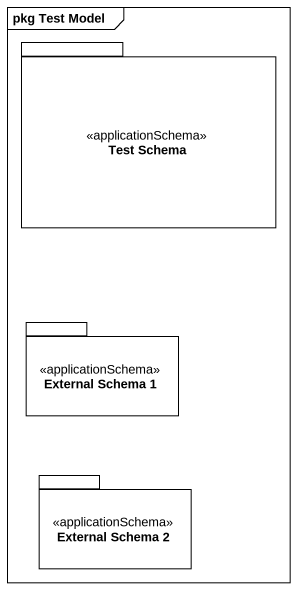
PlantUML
@startuml
mainframe pkg Test Model
package "Test Schema" as Test_Schema <<applicationSchema>> {
}
package "External Schema 1" as External_Schema_1 <<applicationSchema>> {
}
package "External Schema 2" as External_Schema_2 <<applicationSchema>> {
}
@enduml
